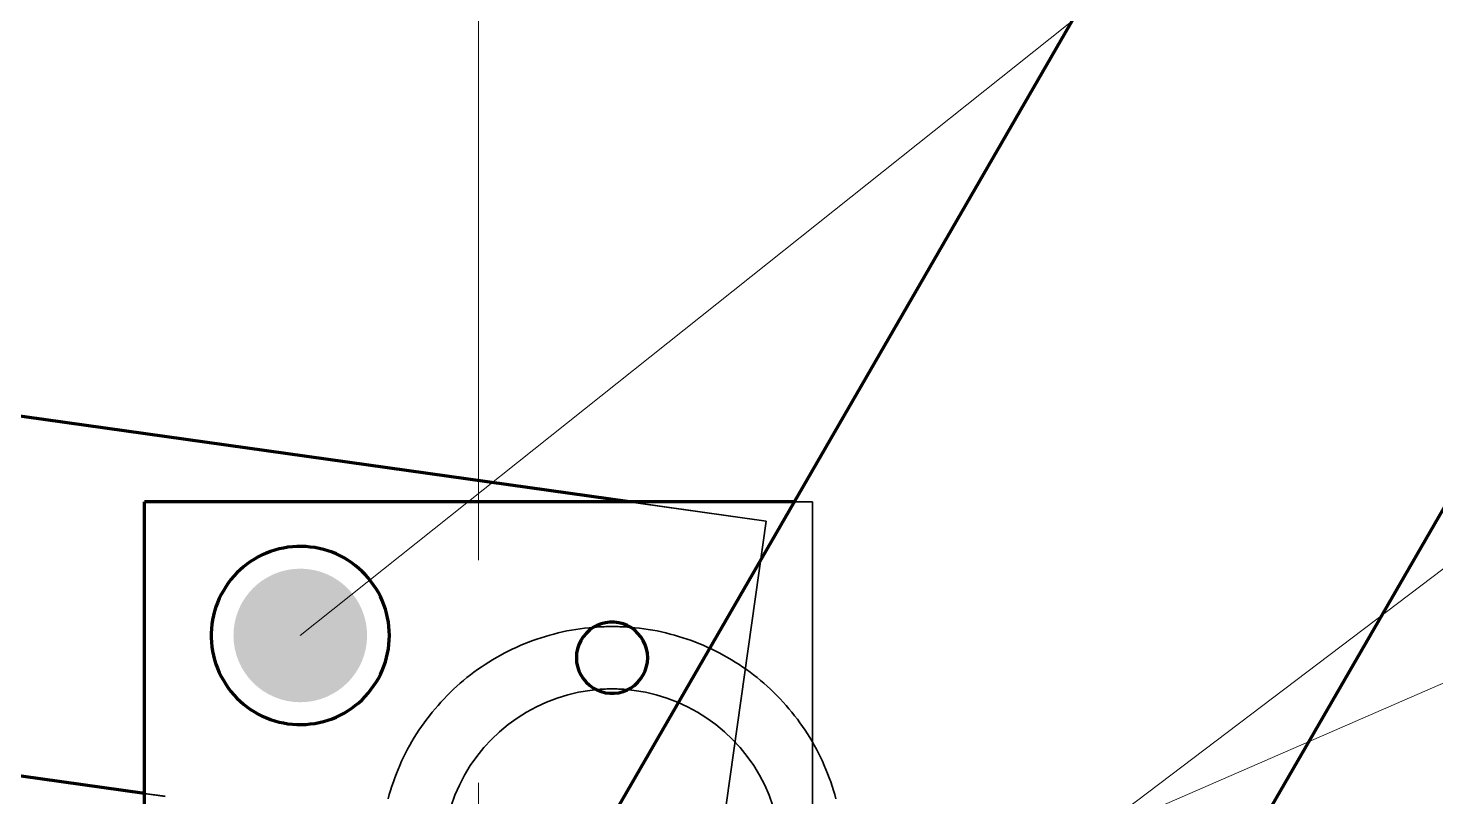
# Model space of a CAD drawing. Header units: millimetres. Extents: x 0 to 2382, y 0 to 420.
# Drawn here: x 998.55 to 1011.19, y 357.19 to 364.1 of the extents above; entities that cross this region are included whole.
import ezdxf

# ---------------------------------------------------------------- set-up
doc = ezdxf.new("R2010")
doc.units = ezdxf.units.MM
doc.linetypes.add('IRAM-E-TRAZOS', pattern=[5, 4, -1])
doc.linetypes.add('IRAM-F-TRAZO-PUNTO', pattern=[20, 15, -2, 1, -2])
for name, color, linetype, lineweight in [('01-VISIBLE', 7, 'CONTINUOUS', 70), ('02-OCULTA', 4, 'IRAM-E-TRAZOS', 35), ('03-EJE', 1, 'IRAM-F-TRAZO-PUNTO', 18), ('08-FINA', 5, 'CONTINUOUS', 18)]:
    doc.layers.add(name, color=color, linetype=linetype, lineweight=lineweight)

msp = doc.modelspace()

# ---------------------------------------------------------------- hatches: boundary and pattern name
at = {"layer": '08-FINA'}
h = msp.add_hatch(color=7, dxfattribs=at)
h.dxf.hatch_style = 1
edge = h.paths.add_edge_path()
edge.add_arc((1000.992, 358.643), 0.6, 0, 360)

# ---------------------------------------------------------------- linework, layer by layer
at = {"layer": '01-VISIBLE'}
for points in [[(1003.071, 355.76), (1008.392, 364.976)], [(1003.95, 359.843), (975.329, 363.865)], [(1007.471, 353.22), (1012.791, 362.436)], [(1012.791, 362.436), (1009.216, 356.243)], [(999.592, 357.224), (974.883, 360.696)], [(1005.428, 359.843), (999.592, 359.843)], [(999.592, 356.653), (999.592, 359.843)], [(1001.792, 358.643), (1001.791, 358.683), (1001.788, 358.723), (1001.783, 358.763), (1001.776, 358.802), (1001.767, 358.842), (1001.756, 358.88), (1001.743, 358.918), (1001.728, 358.956), (1001.711, 358.992), (1001.693, 359.028), (1001.672, 359.063), (1001.65, 359.096), (1001.627, 359.129), (1001.602, 359.16), (1001.575, 359.19), (1001.547, 359.219), (1001.517, 359.246), (1001.486, 359.272), (1001.454, 359.296), (1001.42, 359.318), (1001.386, 359.339), (1001.35, 359.358), (1001.314, 359.375), (1001.277, 359.39), (1001.239, 359.403), (1001.2, 359.415), (1001.161, 359.424), (1001.122, 359.432), (1001.082, 359.437), (1001.042, 359.441), (1001.002, 359.443), (1000.962, 359.442), (1000.921, 359.44), (1000.881, 359.435), (1000.842, 359.428), (1000.802, 359.42), (1000.764, 359.409), (1000.725, 359.397), (1000.688, 359.383), (1000.651, 359.366), (1000.615, 359.348), (1000.58, 359.329), (1000.546, 359.307), (1000.513, 359.284), (1000.482, 359.259), (1000.451, 359.233), (1000.422, 359.205), (1000.395, 359.175), (1000.369, 359.145), (1000.344, 359.113), (1000.322, 359.08), (1000.301, 359.045), (1000.281, 359.01), (1000.264, 358.974), (1000.248, 358.937), (1000.234, 358.899), (1000.222, 358.861), (1000.212, 358.822), (1000.204, 358.783), (1000.198, 358.743), (1000.194, 358.703), (1000.192, 358.663), (1000.192, 358.622), (1000.194, 358.582), (1000.198, 358.542), (1000.204, 358.503), (1000.212, 358.463), (1000.222, 358.424), (1000.234, 358.386), (1000.248, 358.348), (1000.264, 358.311), (1000.281, 358.275), (1000.301, 358.24), (1000.322, 358.205), (1000.344, 358.172), (1000.369, 358.14), (1000.395, 358.11), (1000.422, 358.08), (1000.451, 358.053), (1000.482, 358.026), (1000.513, 358.001), (1000.546, 357.978), (1000.58, 357.957), (1000.615, 357.937), (1000.651, 357.919), (1000.688, 357.903), (1000.725, 357.888), (1000.764, 357.876), (1000.802, 357.865), (1000.842, 357.857), (1000.881, 357.85), (1000.921, 357.846), (1000.962, 357.843), (1001.002, 357.843), (1001.042, 357.844), (1001.082, 357.848), (1001.122, 357.853), (1001.161, 357.861), (1001.2, 357.87), (1001.239, 357.882), (1001.277, 357.895), (1001.314, 357.91), (1001.35, 357.928), (1001.386, 357.946), (1001.42, 357.967), (1001.454, 357.99), (1001.486, 358.014), (1001.517, 358.039), (1001.547, 358.066), (1001.575, 358.095), (1001.602, 358.125), (1001.627, 358.156), (1001.65, 358.189), (1001.672, 358.222), (1001.693, 358.257), (1001.711, 358.293), (1001.728, 358.329), (1001.743, 358.367), (1001.756, 358.405), (1001.767, 358.444), (1001.776, 358.483), (1001.783, 358.522), (1001.788, 358.562), (1001.791, 358.602), (1001.792, 358.643)], [(1004.112, 358.443), (1004.109, 358.483), (1004.102, 358.522), (1004.089, 358.56), (1004.072, 358.597), (1004.051, 358.631), (1004.025, 358.662), (1003.996, 358.689), (1003.963, 358.713), (1003.928, 358.732), (1003.891, 358.747), (1003.852, 358.757), (1003.812, 358.762), (1003.772, 358.762), (1003.732, 358.757), (1003.693, 358.747), (1003.655, 358.732), (1003.62, 358.713), (1003.588, 358.689), (1003.558, 358.662), (1003.533, 358.631), (1003.511, 358.597), (1003.494, 358.56), (1003.482, 358.522), (1003.474, 358.483), (1003.472, 358.443), (1003.474, 358.402), (1003.482, 358.363), (1003.494, 358.325), (1003.511, 358.288), (1003.533, 358.255), (1003.558, 358.224), (1003.588, 358.196), (1003.62, 358.172), (1003.655, 358.153), (1003.693, 358.138), (1003.732, 358.128), (1003.772, 358.123), (1003.812, 358.123), (1003.852, 358.128), (1003.891, 358.138), (1003.928, 358.153), (1003.963, 358.172), (1003.996, 358.196), (1004.025, 358.224), (1004.051, 358.255), (1004.072, 358.288), (1004.089, 358.325), (1004.102, 358.363), (1004.109, 358.402), (1004.112, 358.443)], [(1003.624, 358.715), (1003.624, 358.715), (1003.625, 358.716), (1003.625, 358.716), (1003.625, 358.716), (1003.625, 358.716), (1003.625, 358.716)]]:
    msp.add_lwpolyline(points, dxfattribs=at)
at = {"layer": '02-OCULTA'}
for points in [[(1008.392, 364.976), (1003.071, 355.76)], [(1005.175, 359.67), (975.329, 363.865)], [(1004.73, 356.501), (974.883, 360.696)], [(1005.592, 359.843), (999.592, 359.843)], [(999.592, 356.443), (999.592, 359.843)], [(1005.592, 359.843), (999.592, 359.843)], [(999.592, 356.443), (999.592, 359.843)], [(1005.592, 359.843), (999.592, 359.843)], [(999.592, 356.443), (999.592, 359.843)], [(1005.175, 359.67), (1003.95, 359.843)], [(1005.592, 359.843), (1005.428, 359.843)], [(1005.592, 356.443), (1005.592, 359.843)], [(1005.592, 356.443), (1005.592, 359.843)], [(1005.592, 356.443), (1005.592, 359.843)], [(1005.592, 356.443), (1005.592, 359.843)], [(1004.73, 356.501), (1005.175, 359.67)], [(1004.73, 356.501), (1005.175, 359.67)], [(1001.792, 358.643), (1001.791, 358.683), (1001.788, 358.723), (1001.783, 358.763), (1001.776, 358.802), (1001.767, 358.842), (1001.756, 358.88), (1001.743, 358.918), (1001.728, 358.956), (1001.711, 358.992), (1001.693, 359.028), (1001.672, 359.063), (1001.65, 359.096), (1001.627, 359.129), (1001.602, 359.16), (1001.575, 359.19), (1001.547, 359.219), (1001.517, 359.246), (1001.486, 359.272), (1001.454, 359.296), (1001.42, 359.318), (1001.386, 359.339), (1001.35, 359.358), (1001.314, 359.375), (1001.277, 359.39), (1001.239, 359.403), (1001.2, 359.415), (1001.161, 359.424), (1001.122, 359.432), (1001.082, 359.437), (1001.042, 359.441), (1001.002, 359.443), (1000.962, 359.442), (1000.921, 359.44), (1000.881, 359.435), (1000.842, 359.428), (1000.802, 359.42), (1000.764, 359.409), (1000.725, 359.397), (1000.688, 359.383), (1000.651, 359.366), (1000.615, 359.348), (1000.58, 359.329), (1000.546, 359.307), (1000.513, 359.284), (1000.482, 359.259), (1000.451, 359.233), (1000.422, 359.205), (1000.395, 359.175), (1000.369, 359.145), (1000.344, 359.113), (1000.322, 359.08), (1000.301, 359.045), (1000.281, 359.01), (1000.264, 358.974), (1000.248, 358.937), (1000.234, 358.899), (1000.222, 358.861), (1000.212, 358.822), (1000.204, 358.783), (1000.198, 358.743), (1000.194, 358.703), (1000.192, 358.663), (1000.192, 358.622), (1000.194, 358.582), (1000.198, 358.542), (1000.204, 358.503), (1000.212, 358.463), (1000.222, 358.424), (1000.234, 358.386), (1000.248, 358.348), (1000.264, 358.311), (1000.281, 358.275), (1000.301, 358.24), (1000.322, 358.205), (1000.344, 358.172), (1000.369, 358.14), (1000.395, 358.11), (1000.422, 358.08), (1000.451, 358.053), (1000.482, 358.026), (1000.513, 358.001), (1000.546, 357.978), (1000.58, 357.957), (1000.615, 357.937), (1000.651, 357.919), (1000.688, 357.903), (1000.725, 357.888), (1000.764, 357.876), (1000.802, 357.865), (1000.842, 357.857), (1000.881, 357.85), (1000.921, 357.846), (1000.962, 357.843), (1001.002, 357.843), (1001.042, 357.844), (1001.082, 357.848), (1001.122, 357.853), (1001.161, 357.861), (1001.2, 357.87), (1001.239, 357.882), (1001.277, 357.895), (1001.314, 357.91), (1001.35, 357.928), (1001.386, 357.946), (1001.42, 357.967), (1001.454, 357.99), (1001.486, 358.014), (1001.517, 358.039), (1001.547, 358.066), (1001.575, 358.095), (1001.602, 358.125), (1001.627, 358.156), (1001.65, 358.189), (1001.672, 358.222), (1001.693, 358.257), (1001.711, 358.293), (1001.728, 358.329), (1001.743, 358.367), (1001.756, 358.405), (1001.767, 358.444), (1001.776, 358.483), (1001.783, 358.522), (1001.788, 358.562), (1001.791, 358.602), (1001.792, 358.643)], [(1001.792, 358.643), (1001.791, 358.683), (1001.788, 358.723), (1001.783, 358.763), (1001.776, 358.802), (1001.767, 358.842), (1001.756, 358.88), (1001.743, 358.918), (1001.728, 358.956), (1001.711, 358.992), (1001.693, 359.028), (1001.672, 359.063), (1001.65, 359.096), (1001.627, 359.129), (1001.602, 359.16), (1001.575, 359.19), (1001.547, 359.219), (1001.517, 359.246), (1001.486, 359.272), (1001.454, 359.296), (1001.42, 359.318), (1001.386, 359.339), (1001.35, 359.358), (1001.314, 359.375), (1001.277, 359.39), (1001.239, 359.403), (1001.2, 359.415), (1001.161, 359.424), (1001.122, 359.432), (1001.082, 359.437), (1001.042, 359.441), (1001.002, 359.443), (1000.962, 359.442), (1000.921, 359.44), (1000.881, 359.435), (1000.842, 359.428), (1000.802, 359.42), (1000.764, 359.409), (1000.725, 359.397), (1000.688, 359.383), (1000.651, 359.366), (1000.615, 359.348), (1000.58, 359.329), (1000.546, 359.307), (1000.513, 359.284), (1000.482, 359.259), (1000.451, 359.233), (1000.422, 359.205), (1000.395, 359.175), (1000.369, 359.145), (1000.344, 359.113), (1000.322, 359.08), (1000.301, 359.045), (1000.281, 359.01), (1000.264, 358.974), (1000.248, 358.937), (1000.234, 358.899), (1000.222, 358.861), (1000.212, 358.822), (1000.204, 358.783), (1000.198, 358.743), (1000.194, 358.703), (1000.192, 358.663), (1000.192, 358.622), (1000.194, 358.582), (1000.198, 358.542), (1000.204, 358.503), (1000.212, 358.463), (1000.222, 358.424), (1000.234, 358.386), (1000.248, 358.348), (1000.264, 358.311), (1000.281, 358.275), (1000.301, 358.24), (1000.322, 358.205), (1000.344, 358.172), (1000.369, 358.14), (1000.395, 358.11), (1000.422, 358.08), (1000.451, 358.053), (1000.482, 358.026), (1000.513, 358.001), (1000.546, 357.978), (1000.58, 357.957), (1000.615, 357.937), (1000.651, 357.919), (1000.688, 357.903), (1000.725, 357.888), (1000.764, 357.876), (1000.802, 357.865), (1000.842, 357.857), (1000.881, 357.85), (1000.921, 357.846), (1000.962, 357.843), (1001.002, 357.843), (1001.042, 357.844), (1001.082, 357.848), (1001.122, 357.853), (1001.161, 357.861), (1001.2, 357.87), (1001.239, 357.882), (1001.277, 357.895), (1001.314, 357.91), (1001.35, 357.928), (1001.386, 357.946), (1001.42, 357.967), (1001.454, 357.99), (1001.486, 358.014), (1001.517, 358.039), (1001.547, 358.066), (1001.575, 358.095), (1001.602, 358.125), (1001.627, 358.156), (1001.65, 358.189), (1001.672, 358.222), (1001.693, 358.257), (1001.711, 358.293), (1001.728, 358.329), (1001.743, 358.367), (1001.756, 358.405), (1001.767, 358.444), (1001.776, 358.483), (1001.783, 358.522), (1001.788, 358.562), (1001.791, 358.602), (1001.792, 358.643)], [(1001.792, 358.643), (1001.791, 358.683), (1001.788, 358.723), (1001.783, 358.763), (1001.776, 358.802), (1001.767, 358.842), (1001.756, 358.88), (1001.743, 358.918), (1001.728, 358.956), (1001.711, 358.992), (1001.693, 359.028), (1001.672, 359.063), (1001.65, 359.096), (1001.627, 359.129), (1001.602, 359.16), (1001.575, 359.19), (1001.547, 359.219), (1001.517, 359.246), (1001.486, 359.272), (1001.454, 359.296), (1001.42, 359.318), (1001.386, 359.339), (1001.35, 359.358), (1001.314, 359.375), (1001.277, 359.39), (1001.239, 359.403), (1001.2, 359.415), (1001.161, 359.424), (1001.122, 359.432), (1001.082, 359.437), (1001.042, 359.441), (1001.002, 359.443), (1000.962, 359.442), (1000.921, 359.44), (1000.881, 359.435), (1000.842, 359.428), (1000.802, 359.42), (1000.764, 359.409), (1000.725, 359.397), (1000.688, 359.383), (1000.651, 359.366), (1000.615, 359.348), (1000.58, 359.329), (1000.546, 359.307), (1000.513, 359.284), (1000.482, 359.259), (1000.451, 359.233), (1000.422, 359.205), (1000.395, 359.175), (1000.369, 359.145), (1000.344, 359.113), (1000.322, 359.08), (1000.301, 359.045), (1000.281, 359.01), (1000.264, 358.974), (1000.248, 358.937), (1000.234, 358.899), (1000.222, 358.861), (1000.212, 358.822), (1000.204, 358.783), (1000.198, 358.743), (1000.194, 358.703), (1000.192, 358.663), (1000.192, 358.622), (1000.194, 358.582), (1000.198, 358.542), (1000.204, 358.503), (1000.212, 358.463), (1000.222, 358.424), (1000.234, 358.386), (1000.248, 358.348), (1000.264, 358.311), (1000.281, 358.275), (1000.301, 358.24), (1000.322, 358.205), (1000.344, 358.172), (1000.369, 358.14), (1000.395, 358.11), (1000.422, 358.08), (1000.451, 358.053), (1000.482, 358.026), (1000.513, 358.001), (1000.546, 357.978), (1000.58, 357.957), (1000.615, 357.937), (1000.651, 357.919), (1000.688, 357.903), (1000.725, 357.888), (1000.764, 357.876), (1000.802, 357.865), (1000.842, 357.857), (1000.881, 357.85), (1000.921, 357.846), (1000.962, 357.843), (1001.002, 357.843), (1001.042, 357.844), (1001.082, 357.848), (1001.122, 357.853), (1001.161, 357.861), (1001.2, 357.87), (1001.239, 357.882), (1001.277, 357.895), (1001.314, 357.91), (1001.35, 357.928), (1001.386, 357.946), (1001.42, 357.967), (1001.454, 357.99), (1001.486, 358.014), (1001.517, 358.039), (1001.547, 358.066), (1001.575, 358.095), (1001.602, 358.125), (1001.627, 358.156), (1001.65, 358.189), (1001.672, 358.222), (1001.693, 358.257), (1001.711, 358.293), (1001.728, 358.329), (1001.743, 358.367), (1001.756, 358.405), (1001.767, 358.444), (1001.776, 358.483), (1001.783, 358.522), (1001.788, 358.562), (1001.791, 358.602), (1001.792, 358.643)], [(1001.792, 358.643), (1001.791, 358.683), (1001.788, 358.723), (1001.783, 358.763), (1001.776, 358.802), (1001.767, 358.842), (1001.756, 358.88), (1001.743, 358.918), (1001.728, 358.956), (1001.711, 358.992), (1001.693, 359.028), (1001.672, 359.063), (1001.65, 359.096), (1001.627, 359.129), (1001.602, 359.16), (1001.575, 359.19), (1001.547, 359.219), (1001.517, 359.246), (1001.486, 359.272), (1001.454, 359.296), (1001.42, 359.318), (1001.386, 359.339), (1001.35, 359.358), (1001.314, 359.375), (1001.277, 359.39), (1001.239, 359.403), (1001.2, 359.415), (1001.161, 359.424), (1001.122, 359.432), (1001.082, 359.437), (1001.042, 359.441), (1001.002, 359.443), (1000.962, 359.442), (1000.921, 359.44), (1000.881, 359.435), (1000.842, 359.428), (1000.802, 359.42), (1000.764, 359.409), (1000.725, 359.397), (1000.688, 359.383), (1000.651, 359.366), (1000.615, 359.348), (1000.58, 359.329), (1000.546, 359.307), (1000.513, 359.284), (1000.482, 359.259), (1000.451, 359.233), (1000.422, 359.205), (1000.395, 359.175), (1000.369, 359.145), (1000.344, 359.113), (1000.322, 359.08), (1000.301, 359.045), (1000.281, 359.01), (1000.264, 358.974), (1000.248, 358.937), (1000.234, 358.899), (1000.222, 358.861), (1000.212, 358.822), (1000.204, 358.783), (1000.198, 358.743), (1000.194, 358.703), (1000.192, 358.663), (1000.192, 358.622), (1000.194, 358.582), (1000.198, 358.542), (1000.204, 358.503), (1000.212, 358.463), (1000.222, 358.424), (1000.234, 358.386), (1000.248, 358.348), (1000.264, 358.311), (1000.281, 358.275), (1000.301, 358.24), (1000.322, 358.205), (1000.344, 358.172), (1000.369, 358.14), (1000.395, 358.11), (1000.422, 358.08), (1000.451, 358.053), (1000.482, 358.026), (1000.513, 358.001), (1000.546, 357.978), (1000.58, 357.957), (1000.615, 357.937), (1000.651, 357.919), (1000.688, 357.903), (1000.725, 357.888), (1000.764, 357.876), (1000.802, 357.865), (1000.842, 357.857), (1000.881, 357.85), (1000.921, 357.846), (1000.962, 357.843), (1001.002, 357.843), (1001.042, 357.844), (1001.082, 357.848), (1001.122, 357.853), (1001.161, 357.861), (1001.2, 357.87), (1001.239, 357.882), (1001.277, 357.895), (1001.314, 357.91), (1001.35, 357.928), (1001.386, 357.946), (1001.42, 357.967), (1001.454, 357.99), (1001.486, 358.014), (1001.517, 358.039), (1001.547, 358.066), (1001.575, 358.095), (1001.602, 358.125), (1001.627, 358.156), (1001.65, 358.189), (1001.672, 358.222), (1001.693, 358.257), (1001.711, 358.293), (1001.728, 358.329), (1001.743, 358.367), (1001.756, 358.405), (1001.767, 358.444), (1001.776, 358.483), (1001.783, 358.522), (1001.788, 358.562), (1001.791, 358.602), (1001.792, 358.643)], [(1001.792, 358.643), (1001.791, 358.683), (1001.788, 358.723), (1001.783, 358.763), (1001.776, 358.802), (1001.767, 358.842), (1001.756, 358.88), (1001.743, 358.918), (1001.728, 358.956), (1001.711, 358.992), (1001.693, 359.028), (1001.672, 359.063), (1001.65, 359.096), (1001.627, 359.129), (1001.602, 359.16), (1001.575, 359.19), (1001.547, 359.219), (1001.517, 359.246), (1001.486, 359.272), (1001.454, 359.296), (1001.42, 359.318), (1001.386, 359.339), (1001.35, 359.358), (1001.314, 359.375), (1001.277, 359.39), (1001.239, 359.403), (1001.2, 359.415), (1001.161, 359.424), (1001.122, 359.432), (1001.082, 359.437), (1001.042, 359.441), (1001.002, 359.443), (1000.962, 359.442), (1000.921, 359.44), (1000.881, 359.435), (1000.842, 359.428), (1000.802, 359.42), (1000.764, 359.409), (1000.725, 359.397), (1000.688, 359.383), (1000.651, 359.366), (1000.615, 359.348), (1000.58, 359.329), (1000.546, 359.307), (1000.513, 359.284), (1000.482, 359.259), (1000.451, 359.233), (1000.422, 359.205), (1000.395, 359.175), (1000.369, 359.145), (1000.344, 359.113), (1000.322, 359.08), (1000.301, 359.045), (1000.281, 359.01), (1000.264, 358.974), (1000.248, 358.937), (1000.234, 358.899), (1000.222, 358.861), (1000.212, 358.822), (1000.204, 358.783), (1000.198, 358.743), (1000.194, 358.703), (1000.192, 358.663), (1000.192, 358.622), (1000.194, 358.582), (1000.198, 358.542), (1000.204, 358.503), (1000.212, 358.463), (1000.222, 358.424), (1000.234, 358.386), (1000.248, 358.348), (1000.264, 358.311), (1000.281, 358.275), (1000.301, 358.24), (1000.322, 358.205), (1000.344, 358.172), (1000.369, 358.14), (1000.395, 358.11), (1000.422, 358.08), (1000.451, 358.053), (1000.482, 358.026), (1000.513, 358.001), (1000.546, 357.978), (1000.58, 357.957), (1000.615, 357.937), (1000.651, 357.919), (1000.688, 357.903), (1000.725, 357.888), (1000.764, 357.876), (1000.802, 357.865), (1000.842, 357.857), (1000.881, 357.85), (1000.921, 357.846), (1000.962, 357.843), (1001.002, 357.843), (1001.042, 357.844), (1001.082, 357.848), (1001.122, 357.853), (1001.161, 357.861), (1001.2, 357.87), (1001.239, 357.882), (1001.277, 357.895), (1001.314, 357.91), (1001.35, 357.928), (1001.386, 357.946), (1001.42, 357.967), (1001.454, 357.99), (1001.486, 358.014), (1001.517, 358.039), (1001.547, 358.066), (1001.575, 358.095), (1001.602, 358.125), (1001.627, 358.156), (1001.65, 358.189), (1001.672, 358.222), (1001.693, 358.257), (1001.711, 358.293), (1001.728, 358.329), (1001.743, 358.367), (1001.756, 358.405), (1001.767, 358.444), (1001.776, 358.483), (1001.783, 358.522), (1001.788, 358.562), (1001.791, 358.602), (1001.792, 358.643)], [(1001.792, 358.643), (1001.791, 358.683), (1001.788, 358.723), (1001.783, 358.763), (1001.776, 358.802), (1001.767, 358.842), (1001.756, 358.88), (1001.743, 358.918), (1001.728, 358.956), (1001.711, 358.992), (1001.693, 359.028), (1001.672, 359.063), (1001.65, 359.096), (1001.627, 359.129), (1001.602, 359.16), (1001.575, 359.19), (1001.547, 359.219), (1001.517, 359.246), (1001.486, 359.272), (1001.454, 359.296), (1001.42, 359.318), (1001.386, 359.339), (1001.35, 359.358), (1001.314, 359.375), (1001.277, 359.39), (1001.239, 359.403), (1001.2, 359.415), (1001.161, 359.424), (1001.122, 359.432), (1001.082, 359.437), (1001.042, 359.441), (1001.002, 359.443), (1000.962, 359.442), (1000.921, 359.44), (1000.881, 359.435), (1000.842, 359.428), (1000.802, 359.42), (1000.764, 359.409), (1000.725, 359.397), (1000.688, 359.383), (1000.651, 359.366), (1000.615, 359.348), (1000.58, 359.329), (1000.546, 359.307), (1000.513, 359.284), (1000.482, 359.259), (1000.451, 359.233), (1000.422, 359.205), (1000.395, 359.175), (1000.369, 359.145), (1000.344, 359.113), (1000.322, 359.08), (1000.301, 359.045), (1000.281, 359.01), (1000.264, 358.974), (1000.248, 358.937), (1000.234, 358.899), (1000.222, 358.861), (1000.212, 358.822), (1000.204, 358.783), (1000.198, 358.743), (1000.194, 358.703), (1000.192, 358.663), (1000.192, 358.622), (1000.194, 358.582), (1000.198, 358.542), (1000.204, 358.503), (1000.212, 358.463), (1000.222, 358.424), (1000.234, 358.386), (1000.248, 358.348), (1000.264, 358.311), (1000.281, 358.275), (1000.301, 358.24), (1000.322, 358.205), (1000.344, 358.172), (1000.369, 358.14), (1000.395, 358.11), (1000.422, 358.08), (1000.451, 358.053), (1000.482, 358.026), (1000.513, 358.001), (1000.546, 357.978), (1000.58, 357.957), (1000.615, 357.937), (1000.651, 357.919), (1000.688, 357.903), (1000.725, 357.888), (1000.764, 357.876), (1000.802, 357.865), (1000.842, 357.857), (1000.881, 357.85), (1000.921, 357.846), (1000.962, 357.843), (1001.002, 357.843), (1001.042, 357.844), (1001.082, 357.848), (1001.122, 357.853), (1001.161, 357.861), (1001.2, 357.87), (1001.239, 357.882), (1001.277, 357.895), (1001.314, 357.91), (1001.35, 357.928), (1001.386, 357.946), (1001.42, 357.967), (1001.454, 357.99), (1001.486, 358.014), (1001.517, 358.039), (1001.547, 358.066), (1001.575, 358.095), (1001.602, 358.125), (1001.627, 358.156), (1001.65, 358.189), (1001.672, 358.222), (1001.693, 358.257), (1001.711, 358.293), (1001.728, 358.329), (1001.743, 358.367), (1001.756, 358.405), (1001.767, 358.444), (1001.776, 358.483), (1001.783, 358.522), (1001.788, 358.562), (1001.791, 358.602), (1001.792, 358.643)], [(1001.792, 358.643), (1001.791, 358.683), (1001.788, 358.723), (1001.783, 358.763), (1001.776, 358.802), (1001.767, 358.842), (1001.756, 358.88), (1001.743, 358.918), (1001.728, 358.956), (1001.711, 358.992), (1001.693, 359.028), (1001.672, 359.063), (1001.65, 359.096), (1001.627, 359.129), (1001.602, 359.16), (1001.575, 359.19), (1001.547, 359.219), (1001.517, 359.246), (1001.486, 359.272), (1001.454, 359.296), (1001.42, 359.318), (1001.386, 359.339), (1001.35, 359.358), (1001.314, 359.375), (1001.277, 359.39), (1001.239, 359.403), (1001.2, 359.415), (1001.161, 359.424), (1001.122, 359.432), (1001.082, 359.437), (1001.042, 359.441), (1001.002, 359.443), (1000.962, 359.442), (1000.921, 359.44), (1000.881, 359.435), (1000.842, 359.428), (1000.802, 359.42), (1000.764, 359.409), (1000.725, 359.397), (1000.688, 359.383), (1000.651, 359.366), (1000.615, 359.348), (1000.58, 359.329), (1000.546, 359.307), (1000.513, 359.284), (1000.482, 359.259), (1000.451, 359.233), (1000.422, 359.205), (1000.395, 359.175), (1000.369, 359.145), (1000.344, 359.113), (1000.322, 359.08), (1000.301, 359.045), (1000.281, 359.01), (1000.264, 358.974), (1000.248, 358.937), (1000.234, 358.899), (1000.222, 358.861), (1000.212, 358.822), (1000.204, 358.783), (1000.198, 358.743), (1000.194, 358.703), (1000.192, 358.663), (1000.192, 358.622), (1000.194, 358.582), (1000.198, 358.542), (1000.204, 358.503), (1000.212, 358.463), (1000.222, 358.424), (1000.234, 358.386), (1000.248, 358.348), (1000.264, 358.311), (1000.281, 358.275), (1000.301, 358.24), (1000.322, 358.205), (1000.344, 358.172), (1000.369, 358.14), (1000.395, 358.11), (1000.422, 358.08), (1000.451, 358.053), (1000.482, 358.026), (1000.513, 358.001), (1000.546, 357.978), (1000.58, 357.957), (1000.615, 357.937), (1000.651, 357.919), (1000.688, 357.903), (1000.725, 357.888), (1000.764, 357.876), (1000.802, 357.865), (1000.842, 357.857), (1000.881, 357.85), (1000.921, 357.846), (1000.962, 357.843), (1001.002, 357.843), (1001.042, 357.844), (1001.082, 357.848), (1001.122, 357.853), (1001.161, 357.861), (1001.2, 357.87), (1001.239, 357.882), (1001.277, 357.895), (1001.314, 357.91), (1001.35, 357.928), (1001.386, 357.946), (1001.42, 357.967), (1001.454, 357.99), (1001.486, 358.014), (1001.517, 358.039), (1001.547, 358.066), (1001.575, 358.095), (1001.602, 358.125), (1001.627, 358.156), (1001.65, 358.189), (1001.672, 358.222), (1001.693, 358.257), (1001.711, 358.293), (1001.728, 358.329), (1001.743, 358.367), (1001.756, 358.405), (1001.767, 358.444), (1001.776, 358.483), (1001.783, 358.522), (1001.788, 358.562), (1001.791, 358.602), (1001.792, 358.643)], [(1003.625, 358.716), (1003.585, 358.712), (1003.546, 358.708), (1003.506, 358.703), (1003.466, 358.697), (1003.427, 358.69), (1003.387, 358.683), (1003.348, 358.675), (1003.309, 358.666), (1003.27, 358.656), (1003.232, 358.646), (1003.193, 358.635), (1003.155, 358.623), (1003.117, 358.61), (1003.079, 358.597), (1003.042, 358.583), (1003.004, 358.568), (1002.967, 358.552), (1002.931, 358.536), (1002.895, 358.519), (1002.859, 358.502), (1002.823, 358.483), (1002.788, 358.464), (1002.753, 358.445), (1002.718, 358.424), (1002.684, 358.403), (1002.651, 358.382), (1002.617, 358.359), (1002.584, 358.336), (1002.552, 358.313), (1002.52, 358.289), (1002.489, 358.264), (1002.458, 358.239), (1002.427, 358.213), (1002.397, 358.186), (1002.368, 358.159), (1002.339, 358.131), (1002.31, 358.103), (1002.283, 358.074), (1002.255, 358.045), (1002.229, 358.015), (1002.202, 357.985), (1002.177, 357.954), (1002.152, 357.922), (1002.128, 357.891), (1002.104, 357.858), (1002.081, 357.826), (1002.058, 357.792), (1002.037, 357.759), (1002.015, 357.725), (1001.995, 357.69), (1001.975, 357.656), (1001.956, 357.621), (1001.937, 357.585), (1001.92, 357.549), (1001.902, 357.513), (1001.886, 357.476), (1001.87, 357.44), (1001.855, 357.402), (1001.841, 357.365), (1001.828, 357.327), (1001.815, 357.289), (1001.803, 357.251), (1001.791, 357.213), (1001.781, 357.174)], [(1004.112, 358.443), (1004.109, 358.483), (1004.102, 358.522), (1004.089, 358.56), (1004.072, 358.597), (1004.051, 358.631), (1004.025, 358.662), (1003.996, 358.689), (1003.963, 358.713), (1003.928, 358.732), (1003.891, 358.747), (1003.852, 358.757), (1003.812, 358.762), (1003.772, 358.762), (1003.732, 358.757), (1003.693, 358.747), (1003.655, 358.732), (1003.62, 358.713), (1003.588, 358.689), (1003.558, 358.662), (1003.533, 358.631), (1003.511, 358.597), (1003.494, 358.56), (1003.482, 358.522), (1003.474, 358.483), (1003.472, 358.443), (1003.474, 358.402), (1003.482, 358.363), (1003.494, 358.325), (1003.511, 358.288), (1003.533, 358.255), (1003.558, 358.224), (1003.588, 358.196), (1003.62, 358.172), (1003.655, 358.153), (1003.693, 358.138), (1003.732, 358.128), (1003.772, 358.123), (1003.812, 358.123), (1003.852, 358.128), (1003.891, 358.138), (1003.928, 358.153), (1003.963, 358.172), (1003.996, 358.196), (1004.025, 358.224), (1004.051, 358.255), (1004.072, 358.288), (1004.089, 358.325), (1004.102, 358.363), (1004.109, 358.402), (1004.112, 358.443)], [(1004.112, 358.443), (1004.109, 358.483), (1004.102, 358.522), (1004.089, 358.56), (1004.072, 358.597), (1004.051, 358.631), (1004.025, 358.662), (1003.996, 358.689), (1003.963, 358.713), (1003.928, 358.732), (1003.891, 358.747), (1003.852, 358.757), (1003.812, 358.762), (1003.772, 358.762), (1003.732, 358.757), (1003.693, 358.747), (1003.655, 358.732), (1003.62, 358.713), (1003.588, 358.689), (1003.558, 358.662), (1003.533, 358.631), (1003.511, 358.597), (1003.494, 358.56), (1003.482, 358.522), (1003.474, 358.483), (1003.472, 358.443), (1003.474, 358.402), (1003.482, 358.363), (1003.494, 358.325), (1003.511, 358.288), (1003.533, 358.255), (1003.558, 358.224), (1003.588, 358.196), (1003.62, 358.172), (1003.655, 358.153), (1003.693, 358.138), (1003.732, 358.128), (1003.772, 358.123), (1003.812, 358.123), (1003.852, 358.128), (1003.891, 358.138), (1003.928, 358.153), (1003.963, 358.172), (1003.996, 358.196), (1004.025, 358.224), (1004.051, 358.255), (1004.072, 358.288), (1004.089, 358.325), (1004.102, 358.363), (1004.109, 358.402), (1004.112, 358.443)], [(1004.112, 358.443), (1004.109, 358.483), (1004.102, 358.522), (1004.089, 358.56), (1004.072, 358.597), (1004.051, 358.631), (1004.025, 358.662), (1003.996, 358.689), (1003.963, 358.713), (1003.928, 358.732), (1003.891, 358.747), (1003.852, 358.757), (1003.812, 358.762), (1003.772, 358.762), (1003.732, 358.757), (1003.693, 358.747), (1003.655, 358.732), (1003.62, 358.713), (1003.588, 358.689), (1003.558, 358.662), (1003.533, 358.631), (1003.511, 358.597), (1003.494, 358.56), (1003.482, 358.522), (1003.474, 358.483), (1003.472, 358.443), (1003.474, 358.402), (1003.482, 358.363), (1003.494, 358.325), (1003.511, 358.288), (1003.533, 358.255), (1003.558, 358.224), (1003.588, 358.196), (1003.62, 358.172), (1003.655, 358.153), (1003.693, 358.138), (1003.732, 358.128), (1003.772, 358.123), (1003.812, 358.123), (1003.852, 358.128), (1003.891, 358.138), (1003.928, 358.153), (1003.963, 358.172), (1003.996, 358.196), (1004.025, 358.224), (1004.051, 358.255), (1004.072, 358.288), (1004.089, 358.325), (1004.102, 358.363), (1004.109, 358.402), (1004.112, 358.443)], [(1004.112, 358.443), (1004.109, 358.483), (1004.102, 358.522), (1004.089, 358.56), (1004.072, 358.597), (1004.051, 358.631), (1004.025, 358.662), (1003.996, 358.689), (1003.963, 358.713), (1003.928, 358.732), (1003.891, 358.747), (1003.852, 358.757), (1003.812, 358.762), (1003.772, 358.762), (1003.732, 358.757), (1003.693, 358.747), (1003.655, 358.732), (1003.62, 358.713), (1003.588, 358.689), (1003.558, 358.662), (1003.533, 358.631), (1003.511, 358.597), (1003.494, 358.56), (1003.482, 358.522), (1003.474, 358.483), (1003.472, 358.443), (1003.474, 358.402), (1003.482, 358.363), (1003.494, 358.325), (1003.511, 358.288), (1003.533, 358.255), (1003.558, 358.224), (1003.588, 358.196), (1003.62, 358.172), (1003.655, 358.153), (1003.693, 358.138), (1003.732, 358.128), (1003.772, 358.123), (1003.812, 358.123), (1003.852, 358.128), (1003.891, 358.138), (1003.928, 358.153), (1003.963, 358.172), (1003.996, 358.196), (1004.025, 358.224), (1004.051, 358.255), (1004.072, 358.288), (1004.089, 358.325), (1004.102, 358.363), (1004.109, 358.402), (1004.112, 358.443)], [(1004.112, 358.443), (1004.109, 358.483), (1004.102, 358.522), (1004.089, 358.56), (1004.072, 358.597), (1004.051, 358.631), (1004.025, 358.662), (1003.996, 358.689), (1003.963, 358.713), (1003.928, 358.732), (1003.891, 358.747), (1003.852, 358.757), (1003.812, 358.762), (1003.772, 358.762), (1003.732, 358.757), (1003.693, 358.747), (1003.655, 358.732), (1003.62, 358.713), (1003.588, 358.689), (1003.558, 358.662), (1003.533, 358.631), (1003.511, 358.597), (1003.494, 358.56), (1003.482, 358.522), (1003.474, 358.483), (1003.472, 358.443), (1003.474, 358.402), (1003.482, 358.363), (1003.494, 358.325), (1003.511, 358.288), (1003.533, 358.255), (1003.558, 358.224), (1003.588, 358.196), (1003.62, 358.172), (1003.655, 358.153), (1003.693, 358.138), (1003.732, 358.128), (1003.772, 358.123), (1003.812, 358.123), (1003.852, 358.128), (1003.891, 358.138), (1003.928, 358.153), (1003.963, 358.172), (1003.996, 358.196), (1004.025, 358.224), (1004.051, 358.255), (1004.072, 358.288), (1004.089, 358.325), (1004.102, 358.363), (1004.109, 358.402), (1004.112, 358.443)], [(1004.112, 358.443), (1004.109, 358.483), (1004.102, 358.522), (1004.089, 358.56), (1004.072, 358.597), (1004.051, 358.631), (1004.025, 358.662), (1003.996, 358.689), (1003.963, 358.713), (1003.928, 358.732), (1003.891, 358.747), (1003.852, 358.757), (1003.812, 358.762), (1003.772, 358.762), (1003.732, 358.757), (1003.693, 358.747), (1003.655, 358.732), (1003.62, 358.713), (1003.588, 358.689), (1003.558, 358.662), (1003.533, 358.631), (1003.511, 358.597), (1003.494, 358.56), (1003.482, 358.522), (1003.474, 358.483), (1003.472, 358.443), (1003.474, 358.402), (1003.482, 358.363), (1003.494, 358.325), (1003.511, 358.288), (1003.533, 358.255), (1003.558, 358.224), (1003.588, 358.196), (1003.62, 358.172), (1003.655, 358.153), (1003.693, 358.138), (1003.732, 358.128), (1003.772, 358.123), (1003.812, 358.123), (1003.852, 358.128), (1003.891, 358.138), (1003.928, 358.153), (1003.963, 358.172), (1003.996, 358.196), (1004.025, 358.224), (1004.051, 358.255), (1004.072, 358.288), (1004.089, 358.325), (1004.102, 358.363), (1004.109, 358.402), (1004.112, 358.443)], [(1003.649, 358.156), (1003.559, 358.223), (1003.497, 358.318), (1003.472, 358.428), (1003.487, 358.54), (1003.54, 358.64), (1003.624, 358.715)], [(1003.792, 358.763), (1003.777, 358.762), (1003.763, 358.761), (1003.748, 358.76), (1003.734, 358.757), (1003.719, 358.754), (1003.705, 358.751), (1003.691, 358.746), (1003.678, 358.742), (1003.664, 358.736), (1003.651, 358.73), (1003.638, 358.723), (1003.625, 358.716)], [(1003.792, 358.723), (1003.778, 358.723), (1003.764, 358.722), (1003.75, 358.722), (1003.736, 358.722), (1003.722, 358.721), (1003.708, 358.721), (1003.695, 358.72), (1003.681, 358.72), (1003.667, 358.719), (1003.653, 358.718), (1003.639, 358.717), (1003.625, 358.716)], [(1003.958, 358.716), (1003.945, 358.723), (1003.932, 358.73), (1003.919, 358.736), (1003.906, 358.742), (1003.892, 358.746), (1003.878, 358.751), (1003.864, 358.754), (1003.85, 358.757), (1003.835, 358.76), (1003.821, 358.761), (1003.806, 358.762), (1003.792, 358.763)], [(1003.958, 358.716), (1003.944, 358.717), (1003.93, 358.718), (1003.917, 358.719), (1003.903, 358.72), (1003.889, 358.72), (1003.875, 358.721), (1003.861, 358.721), (1003.847, 358.722), (1003.833, 358.722), (1003.819, 358.722), (1003.806, 358.723), (1003.792, 358.723)], [(1003.934, 358.156), (1004.025, 358.223), (1004.087, 358.318), (1004.111, 358.429), (1004.096, 358.541), (1004.043, 358.641), (1003.958, 358.716)], [(1005.803, 357.174), (1005.792, 357.213), (1005.781, 357.251), (1005.769, 357.289), (1005.756, 357.327), (1005.742, 357.365), (1005.728, 357.402), (1005.713, 357.44), (1005.697, 357.476), (1005.681, 357.513), (1005.664, 357.549), (1005.646, 357.585), (1005.627, 357.621), (1005.608, 357.656), (1005.588, 357.69), (1005.568, 357.725), (1005.547, 357.759), (1005.525, 357.792), (1005.502, 357.826), (1005.479, 357.858), (1005.456, 357.891), (1005.431, 357.922), (1005.406, 357.954), (1005.381, 357.985), (1005.355, 358.015), (1005.328, 358.045), (1005.301, 358.074), (1005.273, 358.103), (1005.244, 358.131), (1005.216, 358.159), (1005.186, 358.186), (1005.156, 358.213), (1005.126, 358.239), (1005.095, 358.264), (1005.063, 358.289), (1005.031, 358.313), (1004.999, 358.336), (1004.966, 358.359), (1004.933, 358.382), (1004.899, 358.403), (1004.865, 358.424), (1004.83, 358.445), (1004.796, 358.464), (1004.76, 358.483), (1004.725, 358.502), (1004.689, 358.519), (1004.652, 358.536), (1004.616, 358.552), (1004.579, 358.568), (1004.542, 358.583), (1004.504, 358.597), (1004.466, 358.61), (1004.428, 358.623), (1004.39, 358.635), (1004.352, 358.646), (1004.313, 358.656), (1004.274, 358.666), (1004.235, 358.675), (1004.196, 358.683), (1004.157, 358.69), (1004.117, 358.697), (1004.077, 358.703), (1004.038, 358.708), (1003.998, 358.712), (1003.958, 358.716)], [(1002.346, 357.112), (1002.38, 357.207), (1002.421, 357.299), (1002.467, 357.388), (1002.519, 357.474), (1002.577, 357.556), (1002.64, 357.635), (1002.708, 357.708), (1002.781, 357.778), (1002.858, 357.842), (1002.939, 357.901), (1003.024, 357.955), (1003.113, 358.003), (1003.204, 358.044), (1003.298, 358.08), (1003.394, 358.11), (1003.492, 358.133), (1003.591, 358.149), (1003.691, 358.159), (1003.792, 358.163)], [(1003.792, 358.163), (1003.78, 358.163), (1003.768, 358.162), (1003.756, 358.162), (1003.744, 358.162), (1003.732, 358.161), (1003.72, 358.161), (1003.709, 358.16), (1003.697, 358.16), (1003.685, 358.159), (1003.673, 358.158), (1003.661, 358.157), (1003.649, 358.156)], [(1003.649, 358.156), (1003.672, 358.146), (1003.695, 358.138), (1003.719, 358.131), (1003.743, 358.126), (1003.767, 358.124), (1003.792, 358.123), (1003.816, 358.124), (1003.841, 358.126), (1003.865, 358.131), (1003.888, 358.138), (1003.911, 358.146), (1003.934, 358.156)], [(1003.934, 358.156), (1003.922, 358.157), (1003.91, 358.158), (1003.898, 358.159), (1003.887, 358.16), (1003.875, 358.16), (1003.863, 358.161), (1003.851, 358.161), (1003.839, 358.162), (1003.827, 358.162), (1003.815, 358.162), (1003.804, 358.163), (1003.792, 358.163)], [(1003.792, 358.163), (1003.892, 358.159), (1003.992, 358.149), (1004.091, 358.133), (1004.189, 358.11), (1004.285, 358.08), (1004.379, 358.044), (1004.471, 358.003), (1004.559, 357.955), (1004.644, 357.901), (1004.725, 357.842), (1004.802, 357.778), (1004.875, 357.708), (1004.943, 357.635), (1005.006, 357.556), (1005.064, 357.474), (1005.116, 357.388), (1005.163, 357.299), (1005.203, 357.207), (1005.237, 357.112)], [(1004.73, 356.501), (999.592, 357.224)]]:
    msp.add_lwpolyline(points, dxfattribs=at)
at = {"layer": '03-EJE'}
msp.add_lwpolyline([(1002.592, 319.32), (1002.592, 365.291)], dxfattribs=at)
at = {"layer": '08-FINA'}
for p, q in [((1031.371, 382.841), (1000.992, 358.643)), ((1031.311, 374.419), (1005.472, 354.863)), ((1030.832, 366.737), (1002.592, 354.443))]:
    msp.add_line(p, q, dxfattribs=at)
msp.add_circle((990.667, 354.167), 36.833, dxfattribs=at)

doc.saveas('drawing.dxf')
